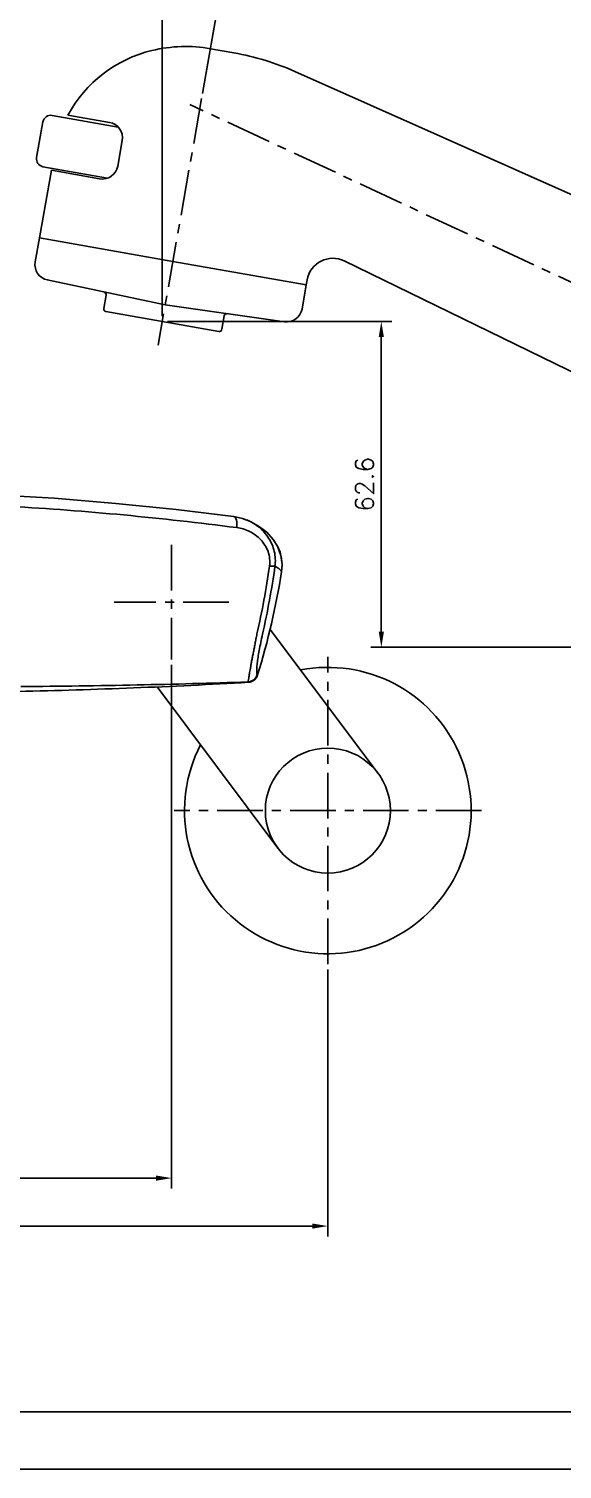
# Model space of a CAD drawing. Extents: x 9962 to 10556, y -5388 to -4968.
# Drawn here: x 10157.1 to 10259.5, y -5388.1 to -5111.5 of the extents above; entities that cross this region are included whole.
import ezdxf

# ---------------------------------------------------------------- set-up
doc = ezdxf.new("R2010")
doc.units = 0
doc.header["$LTSCALE"] = 7
doc.header["$MEASUREMENT"] = 0
doc.linetypes.add('CENTER', pattern=[2, 1.25, -0.25, 0.25, -0.25])
doc.layers.get('0').update_dxf_attribs({"color": 2, "linetype": 'CONTINUOUS'})
for name, color, linetype in [('CL', 1, 'CENTER'), ('D', 2, 'CONTINUOUS'), ('DWG', 7, 'CONTINUOUS')]:
    doc.layers.add(name, color=color, linetype=linetype)
doc.styles.add('GHS', font='ROMANS.shx', dxfattribs={"bigfont": 'GHS.shx'})

# ---------------------------------------------------------------- blocks, each defined once
blk = doc.blocks.new('BORDER')
blk.add_line((0, 0), (1, 0))

msp = doc.modelspace()

# ---------------------------------------------------------------- linework, layer by layer
at = {"color": 4}
msp.add_line((10542.5, -5377.09), (9993.5, -5377.09), dxfattribs=at)
at = {"layer": 'CL'}
for p, q in [((10190.3, -5124.87), (10181.94, -5172.25)), ((10393.6, -5221.88), (10188.06, -5126.03)), ((10184.54, -5210.6), (10184.54, -5232.6)), ((10195.54, -5221.6), (10173.54, -5221.6)), ((10214.54, -5291.11), (10214.54, -5232.11)), ((10244.03, -5261.61), (10185.03, -5261.61))]:
    msp.add_line(p, q, dxfattribs=at)
at = {"layer": 'CL', "color": 7, "linetype": 'CENTER'}
for p, q in [((10171.51, -5165.2), (10171.97, -5162.61)), ((10194.16, -5169.19), (10194.62, -5166.6))]:
    msp.add_line(p, q, dxfattribs=at)
at = {"layer": 'D'}
for p, q in [((10182.75, -5166.69), (10182.75, -5072.48)), ((10190.47, -5123.88), (10194.68, -5100)), ((10183.75, -5167.69), (10226.79, -5167.69)), ((10224.79, -5170.69), (10224.79, -5227.24)), ((10429.47, -5230.24), (10222.79, -5230.24)), ((10184.54, -5233.6), (10184.54, -5334.19)), ((10214.54, -5292.11), (10214.54, -5343.4)), ((10077.54, -5332.19), (10181.54, -5332.19)), ((10047.54, -5341.4), (10211.54, -5341.4))]:
    msp.add_line(p, q, dxfattribs=at)
at = {"layer": 'D', "color": 7, "linetype": 'Continuous'}
for centre, start, end in [((10171.47, -5162.52), 350, 78), ((10172, -5165.29), 170, 260), ((10195.11, -5166.69), 82, 170), ((10193.67, -5169.11), 260, 350)]:
    msp.add_arc(centre, 0.5, start, end, dxfattribs=at)
at = {"layer": 'D'}
for points in [[(10224.29, -5170.69), (10225.29, -5170.69), (10224.79, -5167.69)], [(10224.29, -5227.24), (10225.29, -5227.24), (10224.79, -5230.24)], [(10181.54, -5331.69), (10181.54, -5332.69), (10184.54, -5332.19)], [(10211.54, -5340.9), (10211.54, -5341.9), (10214.54, -5341.4)]]:
    msp.add_solid(points, dxfattribs=at)
at = {"layer": 'DWG'}
for p, q in [((10191.99, -5115.3), (10196.51, -5116.1)), ((10208.17, -5119.66), (10322.39, -5170.51)), ((10164.64, -5128.04), (10172.63, -5129.45)), ((10175.07, -5132.93), (10174.2, -5137.85)), ((10161.47, -5138.65), (10159.17, -5151.65)), ((10159.17, -5151.65), (10184.78, -5156.17)), ((10210.38, -5160.68), (10184.78, -5156.17)), ((10217.68, -5156.05), (10308.48, -5200.34)), ((10162.01, -5201.64), (10151.59, -5201.02)), ((10196.46, -5205.13), (10196.45, -5205.13)), ((10200, -5206.27), (10198.97, -5205.8)), ((10198.98, -5205.81), (10198.97, -5205.8)), ((10204.87, -5210.85), (10204.87, -5210.85)), ((10205.64, -5215.74), (10205.65, -5215.74)), ((10224.13, -5254.41), (10203.45, -5226.81)), ((10201.05, -5235.57), (10201.05, -5235.57)), ((10181.74, -5237.86), (10204.92, -5268.8)), ((10199.26, -5236.97), (10199.29, -5236.97))]:
    msp.add_line(p, q, dxfattribs=at)
at = {"layer": 'DWG', "linetype": 'Continuous'}
for p, q in [((10161.59, -5128.11), (10174.3, -5130.36)), ((10159.85, -5129.33), (10158.63, -5136.22)), ((10159.85, -5137.96), (10172.27, -5140.15)), ((10170.72, -5140.29), (10161.47, -5138.65)), ((10158.36, -5156.26), (10159.17, -5151.65)), ((10183.31, -5164.52), (10160.69, -5159.72)), ((10209.57, -5165.29), (10210.38, -5160.68)), ((10210.38, -5160.68), (10210.56, -5159.68))]:
    msp.add_line(p, q, dxfattribs=at)
at = {"layer": 'DWG', "color": 7, "linetype": 'Continuous'}
for p, q in [((10171.92, -5165.78), (10193.58, -5169.6)), ((10183.31, -5164.52), (10206.2, -5167.74))]:
    msp.add_line(p, q, dxfattribs=at)
at = {"layer": 'DWG'}
for points in [[(10196.45, -5205.13), (10185.41, -5203.81), (10173.81, -5202.62), (10162.01, -5201.64)], [(10198.98, -5205.81), (10198.16, -5205.51), (10196.46, -5205.13)], [(10204.87, -5210.85), (10204.06, -5209.54), (10202.8, -5208.15), (10201.43, -5207.09), (10200, -5206.27)], [(10205.65, -5215.74), (10205.74, -5214.34), (10205.52, -5212.63), (10204.87, -5210.85)]]:
    msp.add_lwpolyline(points, dxfattribs=at)
msp.add_circle((10214.53, -5261.61), 12, dxfattribs=at)
for centre, radius, start, end in [((10186.62, -5139.95), 25, 103.5782, 151.5578), ((10187.21, -5142.38), 27.5, 80, 103.5782), ((10172.11, -5132.41), 3, 350, 80), ((10215.49, -5160.55), 5, 64.0003, 170), ((10197.71, -5214.48), 8.03, 351.0001, 26.9276), ((10048.29, -5192.9), 156.55, 347.1579, 352.0161), ((10064.62, -5193.53), 142.76, 342.8748, 351.0486), ((10046.67, -5192.62), 159.24, 347.2632, 352.0339), ((10214.53, -5261.61), 27.5, 152.7238, 100.9762), ((10199.06, -5234.91), 2, 273.5159, 342.8052), ((10199.14, -5234.98), 2, 274.1812, 342.934), ((10199.13, -5234.97), 2.01, 327.7838, 341.5433), ((10199.15, -5234.98), 1.99, 341.5666, 342.7963), ((10129.53, -4038.53), 1200.47, 271.22437, 273.33097), ((10198.49, -5237.86), 1.17, 52.2988, 54.0275), ((10199.09, -5234.57), 2.41, 274.1405, 274.6711), ((10199.08, -5234.46), 2.51, 274.671, 275.3398), ((10199.13, -5234.94), 2.04, 290.2514, 292.1897), ((10199.13, -5234.97), 2.01, 310.1062, 324.2281)]:
    msp.add_arc(centre, radius, start, end, dxfattribs=at)
at = {"layer": 'DWG', "linetype": 'Continuous'}
for centre, radius, start, end in [((10187.83, -5165.34), 50, 66.0003, 80), ((10161.33, -5129.59), 1.5, 80, 170), ((10160.11, -5136.48), 1.5, 170, 260), ((10171.25, -5137.33), 3, 260, 350), ((10161.32, -5156.78), 3, 170, 258), ((10206.62, -5164.77), 3, 262, 350)]:
    msp.add_arc(centre, radius, start, end, dxfattribs=at)
at = {"layer": 'DWG'}
for points, knots in [([(10152.92, -5203.17), (10153.16, -5203.18), (10167.9, -5203.97), (10182.61, -5205.44), (10197.03, -5207.26)], [0.2456949, 0.2456949, 0.2456949, 0.2456949, 0.2577136, 1, 1, 1, 1]), ([(10197.03, -5207.26), (10197.06, -5206.99), (10197.09, -5206.6), (10197.04, -5206.1), (10196.95, -5205.63), (10196.73, -5205.17), (10196.46, -5205.13)], [0, 0, 0, 0, 0.356494, 0.508468, 0.636348, 1, 1, 1, 1]), ([(10197.03, -5207.26), (10197.46, -5207.32), (10198.31, -5207.5), (10199.53, -5207.99), (10200.65, -5208.67), (10201.99, -5209.84), (10203.27, -5211.81), (10203.46, -5213.72), (10203.32, -5214.64)], [0, 0, 0, 0, 0.121428, 0.242837, 0.364745, 0.487796, 0.738802, 1, 1, 1, 1]), ([(10204.38, -5214.69), (10204.44, -5214.22), (10204.49, -5213.26), (10204.29, -5211.85), (10203.85, -5210.5), (10202.98, -5208.85), (10201.42, -5207.11), (10199.82, -5206.16), (10198.98, -5205.81)], [0, 0, 0, 0, 0.12833, 0.255766, 0.382216, 0.507591, 0.754899, 1, 1, 1, 1]), ([(10203.32, -5214.64), (10203.46, -5214.66), (10203.7, -5214.68), (10204.01, -5214.7), (10204.23, -5214.7), (10204.34, -5214.7), (10204.38, -5214.69)], [0, 0, 0, 0, 0.390343, 0.690606, 0.890827, 1, 1, 1, 1]), ([(10205.64, -5215.74), (10205.54, -5215.53), (10205.14, -5215.12), (10204.66, -5214.84), (10204.38, -5214.69)], [0, 0, 0, 0, 0.41642, 1, 1, 1, 1]), ([(10199.18, -5236.91), (10199.19, -5236.88), (10199.21, -5236.81), (10199.26, -5236.56), (10199.35, -5236.08), (10199.45, -5235.47), (10199.56, -5234.84), (10199.67, -5234.27), (10199.77, -5233.63), (10199.91, -5232.92), (10200.05, -5232.16), (10200.21, -5231.34), (10200.38, -5230.48), (10200.55, -5229.58), (10200.73, -5228.64), (10200.85, -5228.01), (10200.92, -5227.7)], [0, 0, 0, 0, 0.008764, 0.025031, 0.080511, 0.166829, 0.221615, 0.284036, 0.353453, 0.430041, 0.51322, 0.602226, 0.696249, 0.794421, 0.895953, 1, 1, 1, 1]), ([(10200.97, -5235.5), (10200.95, -5235.48), (10200.92, -5235.42), (10200.87, -5235.23), (10200.86, -5234.83), (10200.89, -5234.17), (10200.98, -5233.27), (10201.13, -5232.14), (10201.36, -5230.81), (10201.65, -5229.31), (10201.87, -5228.27), (10201.99, -5227.73)], [0, 0, 0, 0, 0.010224, 0.025454, 0.077311, 0.160962, 0.275641, 0.421241, 0.594414, 0.789874, 1, 1, 1, 1]), ([(10200.97, -5235.5), (10200.98, -5235.51), (10201.01, -5235.53), (10201.03, -5235.55), (10201.05, -5235.57)], [0, 0, 0, 0, 0.268071, 1, 1, 1, 1]), ([(10199.18, -5236.91), (10192.11, -5237.16), (10177.58, -5237.53), (10163.06, -5237.73), (10155.61, -5237.8)], [0, 0, 0, 0, 0.487385, 1, 1, 1, 1])]:
    msp.add_open_spline(points, degree=3, knots=knots, dxfattribs=at)
for points in [[(10199.26, -5236.97), (10199.24, -5236.96), (10199.23, -5236.94), (10199.21, -5236.93)], [(10199.58, -5236.93), (10199.49, -5236.95), (10199.4, -5236.96), (10199.31, -5236.97)], [(10199.83, -5236.85), (10199.75, -5236.88), (10199.67, -5236.91), (10199.58, -5236.93)]]:
    msp.add_open_spline(points, degree=3, dxfattribs=at)

# ---------------------------------------------------------------- block references
at = {"xscale": 594, "yscale": 420, "zscale": 594}
msp.add_blockref('BORDER', (9962.5, -5388.09), dxfattribs=at)

# ---------------------------------------------------------------- texts
at = {"layer": 'D', "insert": (10221.56, -5198.95), "char_height": 3.5, "attachment_point": 5, "rotation": 90, "style": 'GHS'}
msp.add_mtext('\\A1;62.6', dxfattribs=at)

doc.saveas('drawing.dxf')
